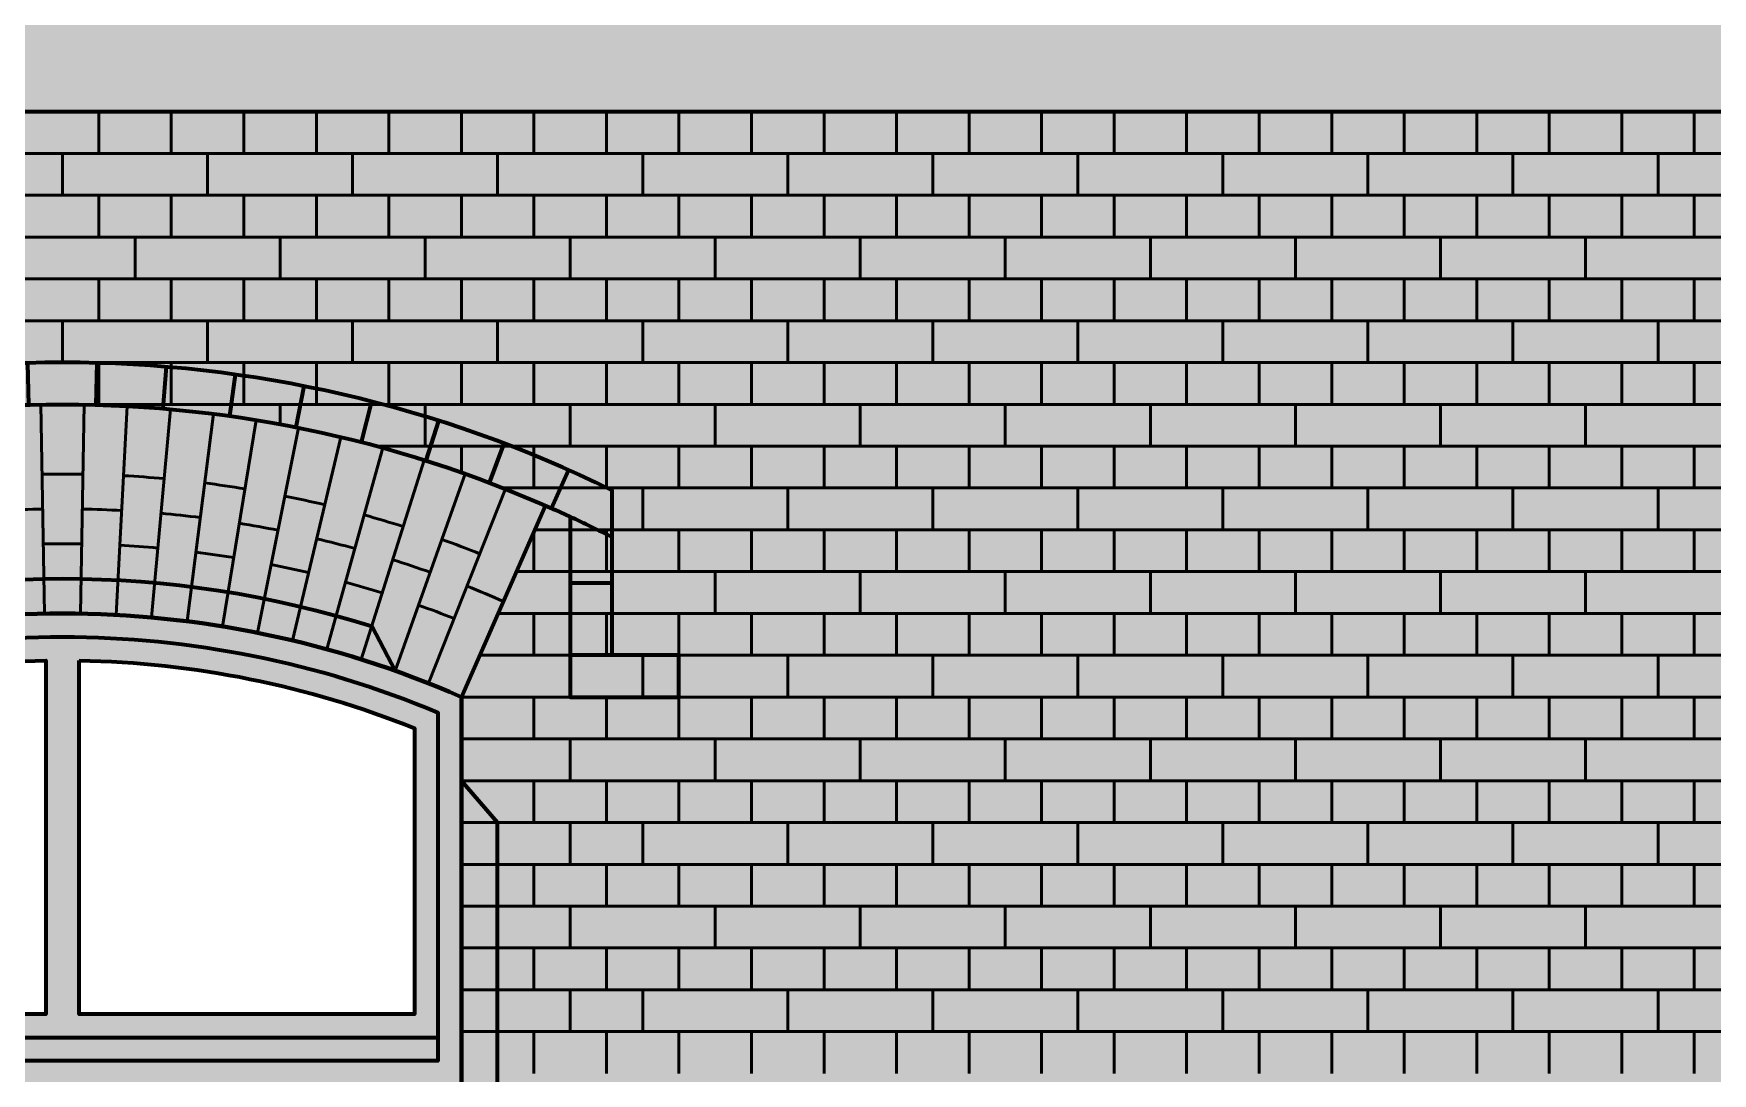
# Model space of a CAD drawing. Header units: millimetres. Extents: x 26 to 140, y 301 to 425.
# Drawn here: x 90.49 to 115.57, y 354.5 to 370.04 of the extents above; entities that cross this region are included whole.
import ezdxf

# ---------------------------------------------------------------- set-up
doc = ezdxf.new("R2010")
doc.units = ezdxf.units.MM
doc.linetypes.add('Volllinie', pattern=[0])
for name, color, linetype, lineweight, true_color in [('Fenster', 178, 'Continuous', 70, 0x000000), ('Rot', 178, 'Continuous', 70, 0x000000), ('Schwarz', 178, 'Continuous', 70, 0x000000), ('Zeichnung', 178, 'Continuous', 25, 0x000000)]:
    doc.layers.add(name, color=color, linetype=linetype, lineweight=lineweight, true_color=true_color)

# ---------------------------------------------------------------- blocks, each defined once
blk = doc.blocks.new('$GROUP$4')
at = {"layer": 'Fenster', "linetype": 'ByBlock', "lineweight": -2}
h = blk.add_hatch(color=0, dxfattribs=at)
edge = h.paths.add_edge_path(flags=0)
edge.add_arc((1.887321e-10, -6.075649656526845), 14.12569444517331, 91.01408768441712, 111.85463813492771, ccw=False)
edge.add_line((-0.2499999999950656, 8.047832334763697), (-0.24999999999505, 2.762544788655))
edge.add_line((-0.24999999999505, 2.762544788655), (-5.258333333335, 2.762544788655))
edge.add_line((-5.258333333335, 2.762544788655), (-5.258333333334998, 7.034848965262998))
edge = h.paths.add_edge_path(flags=0)
edge.add_arc((1.886842e-10, -6.075649656527265), 14.12569444517373, 68.1453618667224, 88.98591231707388, ccw=False)
edge.add_line((5.258333333334989, 7.034848965414406), (5.258333333335, 2.762544788655))
edge.add_line((5.258333333335, 2.762544788655), (0.2500000000049498, 2.762544788655))
edge.add_line((0.2500000000049498, 2.762544788655), (0.2500000000049594, 8.0478323347702))
h.paths.add_polyline_path([(-5.258333333335, 1.2125447886551), (-0.5999999999949601, 1.2125447886551), (-0.59999999999496, -7.549955211370701), (-5.258333333335, -7.5499552113707)], flags=0)
h.paths.add_polyline_path([(0.60000000000502, 1.2125447886551), (5.258333333335, 1.2125447886551), (5.258333333335, -7.549955211370701), (0.6000000000050196, -7.5499552113707)], flags=0)
edge = h.paths.add_edge_path(flags=0)
edge.add_line((-5.958333333335, -8.7499552113707), (5.958333333335, -8.7499552113707))
edge.add_line((5.958333333335, -8.7499552113707), (5.9583333333256, 7.500044788799901))
edge.add_arc((4.08972e-11, -6.075649659124306), 14.82569444755184, 66.30346752874787, 113.6965324714537)
edge.add_line((-5.958333333267677, 7.500044788724518), (-5.958333333335, -8.749955211370702))
at = {"layer": 'Fenster', "color": 0, "linetype": 'ByBlock', "lineweight": -2, "flags": 128}
for points in [[(-5.958333333335, -8.7499552113707), (5.958333333335, -8.7499552113707), (5.9583333333256, 7.5000447887999, 0.20979020974032), (-5.9583333332438, 7.5000447886701)], [(-5.258333333335, 7.034848965263, -0.09118553228414), (-0.24999999999505, 8.0478323347637), (-0.24999999999505, 2.762544788655), (-5.258333333335, 2.762544788655)], [(0.25000000000495, 8.0478323347702, -0.09118553228344), (5.258333333335, 7.0348489654144), (5.258333333335, 2.762544788655), (0.25000000000495, 2.762544788655)]]:
    blk.add_lwpolyline(points, format="xyb", close=True, dxfattribs=at)
blk.add_lwpolyline([(-5.608333333335, 7.2694740555302, -0.20158764920949), (5.608333333335, 7.2694740556888), (5.608333333335, 2.0625447886551), (-5.608333333335, 2.0625447886551), (-5.608333333335, 7.2694740555302)], format="xyb", dxfattribs=at)
at = {"layer": 'Fenster', "flags": 128}
for points in [[(-5.608333333335, 2.4125447886551), (5.608333333335, 2.4125447886551)], [(-5.608333333335, -7.8999552113708), (-0.24999999999505, -7.8999552113708)], [(0.25000000000495, -7.8999552113708), (5.608333333335, -7.8999552113708)]]:
    blk.add_lwpolyline(points, dxfattribs=at)
at = {"layer": 'Fenster', "color": 0, "linetype": 'ByBlock', "lineweight": -2, "flags": 128}
for points in [[(-5.608333333335, 1.5625447886551), (-0.24999999999505, 1.5625447886551), (-0.24999999999505, -8.2499552113707), (-5.608333333335, -8.2499552113707), (-5.608333333335, 1.5625447886551)], [(0.25000000000495, 1.5625447886551), (5.608333333335, 1.5625447886551), (5.608333333335, -8.2499552113707), (0.25000000000495, -8.2499552113707), (0.25000000000495, 1.5625447886551)]]:
    blk.add_lwpolyline(points, dxfattribs=at)
for points in [[(-5.258333333335, 1.2125447886551), (-0.59999999999496, 1.2125447886551), (-0.59999999999496, -7.5499552113707), (-5.258333333335, -7.5499552113707)], [(0.60000000000502, 1.2125447886551), (5.258333333335, 1.2125447886551), (5.258333333335, -7.5499552113707), (0.60000000000502, -7.5499552113707)]]:
    blk.add_lwpolyline(points, close=True, dxfattribs=at)
blk = doc.blocks.new('$GROUP$b')
at = {"layer": 'Rot'}
h = blk.add_hatch(color=256, dxfattribs=at)
edge = h.paths.add_edge_path(flags=0)
edge.add_line((-9.2083333333336, -2.4999313436065), (-7.5833333333346, -2.4999313436065))
edge.add_line((-7.5833333333346, -2.4999313436065), (-7.5833333333346, 0.1946073569635298))
edge.add_arc((1e-15, -16.07562578795034), 17.9506944443472, 65.0104168894481, 114.9895831105519, ccw=False)
edge.add_line((7.583333333334608, 0.1946073569635232), (7.5833333333346, -2.4999313436065))
edge.add_line((7.5833333333346, -2.4999313436065), (9.2083333333336, -2.4999313436065))
edge.add_line((9.2083333333336, -2.4999313436065), (9.2083333333336, -1.8749313436165))
edge.add_line((9.2083333333336, -1.8749313436165), (8.2083333333346, -1.8749313436065))
edge.add_line((8.2083333333346, -1.8749313436065), (8.2083333333346, 0.5880979249035401))
edge.add_arc((-3.1e-15, -16.0756257879507), 18.57569444434417, 63.77574316589259, 116.2242568340938)
edge.add_line((-8.208333333332625, 0.5880979249095049), (-8.2083333333346, 0.58810022902352))
edge.add_line((-8.2083333333346, 0.58810022902352), (-8.2083333333346, -1.8749313436065))
edge.add_line((-8.2083333333346, -1.8749313436065), (-9.2083333333336, -1.8749313436165))
edge.add_line((-9.2083333333336, -1.8749313436165), (-9.2083333333336, -2.4999313436065))
at = {"layer": 'Schwarz', "color": 0, "linetype": 'ByBlock', "lineweight": -2, "flags": 128}
blk.add_lwpolyline([(-9.2083333333336, -2.4999313436065), (-7.5833333333346, -2.4999313436065), (-7.5833333333346, 0.19460735696353, -0.22159929223293), (7.5833333333346, 0.19460735696353), (7.5833333333346, -2.4999313436065), (9.2083333333336, -2.4999313436065), (9.2083333333336, -1.8749313436165), (8.2083333333346, -1.8749313436065), (8.2083333333346, 0.58809792490354, 0.23293044444483), (-8.2083333333346, 0.58809792491353), (-8.2083333333346, 0.58810022902352), (-8.2083333333346, -1.8749313436065), (-9.2083333333336, -1.8749313436165)], format="xyb", close=True, dxfattribs=at)
for points in [[(-2.4992713901446, 1.7002286880435), (-2.5862902936706, 2.3191432132235)], [(-1.5026897616166, 1.8120591553235), (-1.5550100019626, 2.4348676680135)], [(-0.5014182995316, 1.8680642094635), (-0.5188764785546, 2.4928203314635)], [(0.5014182151289, 1.8680613629735), (0.5188764735295, 2.4928203316035)], [(1.5026896867976, 1.8120583224235), (1.5550099969799, 2.4348676684335)], [(2.4992716615365, 1.7002306526335), (2.5862902887711, 2.3191432139135)], [(-3.4880527543116, 1.5329192637535), (-3.6094986977316, 2.1460081464935)], [(3.4880530754123, 1.5329209089635), (3.6094986929555, 2.1460081474335)], [(-4.4659478398006, 1.3106530579335), (-4.6214417507956, 1.9160028274235)], [(4.4659481736537, 1.3106543761435), (4.6214417461824, 1.9160028286135)], [(-5.4299046085546, 1.0341237676235), (-5.6189611490046, 1.6298451093635)], [(5.4299036767874, 1.0341208463935), (5.6189611445908, 1.6298451107635)], [(-6.3769145242676, 0.70419444644352), (-6.5989436051486, 1.2884280989035)], [(6.3769147684554, 0.70419510114353), (6.5989436009679, 1.2884281004935)], [(-7.3040219421016, 0.32189481095352), (-7.5583305653266, 0.89281736853353)], [(7.304020237008, 0.32189099320352), (7.5583305614099, 0.89281737028352)], [(-8.2083333333346, -0.79159801027647), (-7.5833333333346, -0.79159801027647)], [(7.5833333333346, -0.79159801027647), (8.2083333333346, -0.79159801027647)], [(-8.2083333333346, -1.8749313436065), (-7.5833333333346, -1.8749313436065)], [(8.2083333333346, -1.8749313436065), (7.5833333333346, -1.8749313436065)]]:
    blk.add_lwpolyline(points, dxfattribs=at)
for points in [[(-7.5833333333346, 0.19460735696353, 0.0096937379801), (-8.2083333333343, -0.11158197307712)], [(8.2083333333343, -0.11158197307717, 0.0096937379801), (7.5833333333346, 0.19460735696353)]]:
    blk.add_lwpolyline(points, format="xyb", dxfattribs=at)

msp = doc.modelspace()

# ---------------------------------------------------------------- hatches: boundary and pattern name
at = {"layer": 'Rot', "linetype": 'Volllinie', "lineweight": 70, "true_color": 0xcc3300}
h = msp.add_hatch(color=22, dxfattribs=at)
edge = h.paths.add_edge_path(flags=0)
edge.add_line((84.96596666661401, 343.87500000001), (84.96596666661401, 360.12500000001))
edge.add_arc((90.92429999992899, 346.5493055556329), 14.82569444438, 66.30346752314699, 113.6965324768685, ccw=False)
edge.add_line((96.88263333324215, 360.1250000000158), (96.88263333328399, 343.87500000001))
edge.add_line((96.88263333328399, 343.87500000001), (84.96596666661401, 343.87500000001))
edge = h.paths.add_edge_path(flags=0)
edge.add_line((87.13263333328399, 377.91666666668), (87.13263333328399, 393.54166666668))
edge.add_arc((90.924299999949, 382.3527777783834), 11.81388888832744, 71.27961839525898, 108.72038160474091, ccw=False)
edge.add_line((94.71596666661402, 393.54166666668), (94.71596666661401, 377.91666666668))
edge.add_line((94.71596666661401, 377.91666666668), (87.13263333328399, 377.91666666668))
edge = h.paths.add_edge_path(flags=0)
edge.add_line((82.25763333328399, 404.16666666671), (82.25763333328399, 411.97916666672))
edge.add_arc((85.236799999944, 405.1913194445243), 7.41284722219529, 66.30346752313602, 113.69653247686401, ccw=False)
edge.add_line((88.215966666604, 411.9791666667201), (88.215966666604, 404.16666666671))
edge.add_line((88.215966666604, 404.16666666671), (82.25763333328399, 404.16666666671))
edge = h.paths.add_edge_path(flags=0)
edge.add_line((92.54929999994397, 404.1666666667), (92.54929999994397, 411.97916666671))
edge.add_arc((95.52846666661898, 405.1913194445719), 7.412847222148506, 66.30346752285061, 113.69653247714939, ccw=False)
edge.add_line((98.507633333294, 411.9791666667099), (98.507633333294, 404.1666666667))
edge.add_line((98.507633333294, 404.1666666667), (92.54929999994397, 404.1666666667))
h.paths.add_polyline_path([(41.63263333328399, 336.54166666667), (140.215966666614, 336.54166666667), (140.215966666614, 404.16666666662), (105.007633333294, 404.16666666662), (105.007633333294, 415.41666666666), (95.63263333314399, 424.79166666681), (85.13263333339398, 424.79166666681), (75.757633333294, 415.41666666666), (75.757633333294, 404.16666666662), (41.63263333328399, 404.16666666662)], flags=0)

# ---------------------------------------------------------------- linework, layer by layer
at = {"layer": 'Schwarz', "flags": 128}
msp.add_lwpolyline([(41.63263333328399, 368.87500000003), (140.215966666614, 368.87500000003)], dxfattribs=at)
at = {"layer": 'Schwarz', "color": 178, "linetype": 'Volllinie', "lineweight": 70, "ltscale": 2.8, "true_color": 0x000000, "flags": 128}
msp.add_lwpolyline([(98.138546959194, 362.98652161696), (96.88263333328399, 360.12500000008)], dxfattribs=at)
at = {"layer": 'Schwarz', "color": 178, "linetype": 'Volllinie', "lineweight": 70, "true_color": 0x000000, "flags": 128}
msp.add_lwpolyline([(85.95699545982399, 360.51809581692), (86.305722338664, 361.18435441852, -0.15404719098515), (95.54287766189401, 361.18435441833), (95.89160454040399, 360.51809581683)], format="xyb", dxfattribs=at)
at = {"layer": 'Schwarz', "flags": 128}
msp.add_lwpolyline([(84.96596666661401, 343.87500000001), (84.96596666661401, 360.12500000001, -0.2097902097905), (96.88263333324397, 360.12500000002), (96.88263333328399, 343.87500000001)], format="xyb", close=True, dxfattribs=at)
at = {"layer": 'Schwarz', "color": 178, "linetype": 'Volllinie', "lineweight": 70, "true_color": 0x000000, "flags": 128}
msp.add_lwpolyline([(96.88263333328399, 345.12500000001), (97.42429999994397, 345.75000000001), (97.42429999994397, 358.25000000002), (96.88263333328399, 358.87500000001)], dxfattribs=at)
at = {"layer": 'Zeichnung', "color": 1, "linetype": 'Volllinie', "lineweight": 50, "true_color": 0xff0000, "flags": 128}
for points in [[(91.46596666661401, 368.25000000002), (91.46596666661401, 368.87500000003)], [(92.54929999995397, 368.25000000002), (92.54929999995397, 368.87500000003)], [(93.63263333328399, 368.25000000002), (93.63263333328399, 368.87500000003)], [(94.71596666661401, 368.25000000002), (94.71596666661401, 368.87500000003)], [(95.79929999995397, 368.25000000002), (95.79929999995397, 368.87500000003)], [(96.88263333328399, 368.25000000002), (96.88263333328399, 368.87500000003)], [(97.96596666661401, 368.25000000002), (97.96596666661401, 368.87500000003)], [(99.04929999995397, 368.25000000002), (99.04929999995397, 368.87500000003)], [(100.132633333284, 368.25000000002), (100.132633333284, 368.87500000003)], [(101.215966666614, 368.25000000002), (101.215966666614, 368.87500000003)], [(102.299299999954, 368.25000000002), (102.299299999954, 368.87500000003)], [(103.382633333284, 368.25000000002), (103.382633333284, 368.87500000003)], [(104.465966666614, 368.25000000002), (104.465966666614, 368.87500000003)], [(105.549299999954, 368.25000000002), (105.549299999954, 368.87500000003)], [(106.632633333284, 368.25000000002), (106.632633333284, 368.87500000003)], [(107.715966666614, 368.25000000002), (107.715966666614, 368.87500000003)], [(108.799299999954, 368.25000000002), (108.799299999954, 368.87500000003)], [(109.882633333284, 368.25000000002), (109.882633333284, 368.87500000003)], [(110.965966666614, 368.25000000002), (110.965966666614, 368.87500000003)], [(112.049299999954, 368.25000000002), (112.049299999954, 368.87500000003)], [(113.132633333284, 368.25000000002), (113.132633333284, 368.87500000003)], [(114.215966666614, 368.25000000002), (114.215966666614, 368.87500000003)], [(115.299299999954, 368.25000000002), (115.299299999954, 368.87500000003)], [(140.215966666614, 368.25000000002), (41.63263333328399, 368.25000000002)], [(90.92429999994397, 368.25000000002), (90.92429999994397, 367.62500000002)], [(93.09096666661401, 368.25000000002), (93.09096666661401, 367.62500000002)], [(95.25763333328399, 368.25000000002), (95.25763333328399, 367.62500000002)], [(97.42429999995397, 368.25000000002), (97.42429999995397, 367.62500000002)], [(99.59096666661401, 368.25000000002), (99.59096666661401, 367.62500000002)], [(101.757633333284, 368.25000000002), (101.757633333284, 367.62500000002)], [(103.924299999954, 368.25000000002), (103.924299999954, 367.62500000002)], [(106.090966666614, 368.25000000002), (106.090966666614, 367.62500000002)], [(108.257633333284, 368.25000000002), (108.257633333284, 367.62500000002)], [(110.424299999954, 368.25000000002), (110.424299999954, 367.62500000002)], [(112.590966666614, 368.25000000002), (112.590966666614, 367.62500000002)], [(114.757633333284, 368.25000000002), (114.757633333284, 367.62500000002)], [(41.63263333328399, 367.62500000002), (140.215966666614, 367.62500000002)], [(91.46596666661401, 367.00000000002), (91.46596666661401, 367.62500000002)], [(92.54929999995397, 367.00000000002), (92.54929999995397, 367.62500000002)], [(93.63263333328399, 367.00000000002), (93.63263333328399, 367.62500000002)], [(94.71596666661401, 367.00000000002), (94.71596666661401, 367.62500000002)], [(95.79929999995397, 367.00000000002), (95.79929999995397, 367.62500000002)], [(96.88263333328399, 367.00000000002), (96.88263333328399, 367.62500000002)], [(97.96596666661401, 367.00000000003), (97.96596666661401, 367.62500000002)], [(99.04929999995397, 367.00000000003), (99.04929999995397, 367.62500000002)], [(100.132633333284, 367.00000000002), (100.132633333284, 367.62500000002)], [(101.215966666614, 367.00000000002), (101.215966666614, 367.62500000002)], [(102.299299999954, 367.00000000002), (102.299299999954, 367.62500000002)], [(103.382633333284, 367.00000000003), (103.382633333284, 367.62500000002)], [(104.465966666614, 367.00000000003), (104.465966666614, 367.62500000002)], [(105.549299999954, 367.00000000003), (105.549299999954, 367.62500000002)], [(106.632633333284, 367.00000000003), (106.632633333284, 367.62500000002)], [(107.715966666614, 367.00000000003), (107.715966666614, 367.62500000002)], [(108.799299999954, 367.00000000003), (108.799299999954, 367.62500000002)], [(109.882633333284, 367.00000000003), (109.882633333284, 367.62500000002)], [(110.965966666614, 367.00000000003), (110.965966666614, 367.62500000002)], [(112.049299999954, 367.00000000003), (112.049299999954, 367.62500000002)], [(113.132633333284, 367.00000000003), (113.132633333284, 367.62500000002)], [(114.215966666614, 367.00000000003), (114.215966666614, 367.62500000002)], [(115.299299999954, 367.00000000003), (115.299299999954, 367.62500000002)], [(41.63263333328399, 367.00000000002), (140.215966666614, 367.00000000002)], [(92.00763333328399, 367.00000000002), (92.00763333328399, 366.37500000001)], [(94.17429999995397, 367.00000000002), (94.17429999995397, 366.37500000001)], [(96.34096666661401, 367.00000000002), (96.34096666661401, 366.37500000001)], [(98.50763333328399, 367.00000000002), (98.50763333328399, 366.37500000002)], [(100.674299999954, 367.00000000002), (100.674299999954, 366.37500000002)], [(102.840966666614, 367.00000000002), (102.840966666614, 366.37500000002)], [(105.007633333284, 367.00000000002), (105.007633333284, 366.37500000002)], [(107.174299999954, 367.00000000002), (107.174299999954, 366.37500000002)], [(109.340966666614, 367.00000000002), (109.340966666614, 366.37500000002)], [(111.507633333284, 367.00000000002), (111.507633333284, 366.37500000002)], [(113.674299999954, 367.00000000002), (113.674299999954, 366.37500000002)], [(41.63263333328399, 366.37500000002), (140.215966666614, 366.37500000002)], [(91.46596666661401, 365.75000000002), (91.46596666661401, 366.37500000002)], [(92.54929999995397, 365.75000000002), (92.54929999995397, 366.37500000002)], [(93.63263333328399, 365.75000000002), (93.63263333328399, 366.37500000002)], [(94.71596666661401, 365.75000000002), (94.71596666661401, 366.37500000002)], [(95.79929999995397, 365.75000000002), (95.79929999995397, 366.37500000002)], [(96.88263333328399, 365.75000000002), (96.88263333328399, 366.37500000002)], [(97.96596666661401, 365.75000000002), (97.96596666661401, 366.37500000002)], [(99.04929999995397, 365.75000000002), (99.04929999995397, 366.37500000002)], [(100.132633333284, 365.75000000002), (100.132633333284, 366.37500000002)], [(101.215966666614, 365.75000000002), (101.215966666614, 366.37500000002)], [(102.299299999954, 365.75000000002), (102.299299999954, 366.37500000002)], [(103.382633333284, 365.75000000002), (103.382633333284, 366.37500000002)], [(104.465966666614, 365.75000000002), (104.465966666614, 366.37500000002)], [(105.549299999954, 365.75000000002), (105.549299999954, 366.37500000002)], [(106.632633333284, 365.75000000002), (106.632633333284, 366.37500000002)], [(107.715966666614, 365.75000000002), (107.715966666614, 366.37500000002)], [(108.799299999954, 365.75000000002), (108.799299999954, 366.37500000002)], [(109.882633333284, 365.75000000002), (109.882633333284, 366.37500000002)], [(110.965966666614, 365.75000000002), (110.965966666614, 366.37500000002)], [(112.049299999954, 365.75000000002), (112.049299999954, 366.37500000002)], [(113.132633333284, 365.75000000002), (113.132633333284, 366.37500000002)], [(114.215966666614, 365.75000000002), (114.215966666614, 366.37500000002)], [(115.299299999954, 365.75000000002), (115.299299999954, 366.37500000002)], [(140.215966666614, 365.75000000002), (41.63263333328399, 365.75000000002)], [(90.92429999994397, 365.75000000002), (90.92429999994397, 365.12500000002)], [(93.09096666661401, 365.75000000002), (93.09096666661401, 365.12500000002)], [(95.25763333328399, 365.75000000002), (95.25763333328399, 365.12500000002)], [(97.42429999995397, 365.75000000002), (97.42429999995397, 365.12500000002)], [(99.59096666661401, 365.75000000002), (99.59096666661401, 365.12500000002)], [(101.757633333284, 365.75000000002), (101.757633333284, 365.12500000002)], [(103.924299999954, 365.75000000002), (103.924299999954, 365.12500000002)], [(106.090966666614, 365.75000000002), (106.090966666614, 365.12500000002)], [(108.257633333284, 365.75000000002), (108.257633333284, 365.12500000002)], [(110.424299999954, 365.75000000002), (110.424299999954, 365.12500000002)], [(112.590966666614, 365.75000000002), (112.590966666614, 365.12500000002)], [(114.757633333284, 365.75000000002), (114.757633333284, 365.12500000002)], [(41.63263333328399, 365.12500000002), (140.215966666614, 365.12500000002)], [(91.46596666661401, 364.50000000002), (91.46596666661401, 365.12500000003)], [(92.54929999995397, 364.50000000002), (92.54929999995397, 365.12500000003)], [(93.63263333328399, 364.50000000002), (93.63263333328399, 365.12500000003)], [(94.71596666661401, 364.50000000002), (94.71596666661401, 365.12500000003)], [(95.79929999995397, 364.50000000002), (95.79929999995397, 365.12500000003)], [(96.88263333328399, 364.50000000002), (96.88263333328399, 365.12500000003)], [(97.96596666661401, 364.50000000002), (97.96596666661401, 365.12500000002)], [(99.04929999995397, 364.50000000002), (99.04929999995397, 365.12500000002)], [(100.132633333284, 364.50000000002), (100.132633333284, 365.12500000002)], [(101.215966666614, 364.50000000002), (101.215966666614, 365.12500000002)], [(102.299299999954, 364.50000000002), (102.299299999954, 365.12500000002)], [(103.382633333284, 364.50000000002), (103.382633333284, 365.12500000003)], [(104.465966666614, 364.50000000002), (104.465966666614, 365.12500000003)], [(105.549299999954, 364.50000000002), (105.549299999954, 365.12500000003)], [(106.632633333284, 364.50000000002), (106.632633333284, 365.12500000003)], [(107.715966666614, 364.50000000002), (107.715966666614, 365.12500000003)], [(108.799299999954, 364.50000000002), (108.799299999954, 365.12500000003)], [(109.882633333284, 364.50000000002), (109.882633333284, 365.12500000003)], [(110.965966666614, 364.50000000002), (110.965966666614, 365.12500000003)], [(112.049299999954, 364.50000000002), (112.049299999954, 365.12500000003)], [(113.132633333284, 364.50000000002), (113.132633333284, 365.12500000002)], [(114.215966666614, 364.50000000002), (114.215966666614, 365.12500000002)], [(115.299299999954, 364.50000000002), (115.299299999954, 365.12500000002)], [(41.63263333328399, 364.50000000002), (140.215966666614, 364.50000000002)], [(90.657720978094, 361.37260314367), (90.60153073037401, 364.49709792781)], [(91.19087902200397, 361.37260314367), (91.24706926975398, 364.49709792781)], [(91.72369231753402, 361.35343294232), (91.89219039373398, 364.47388697953)], [(92.00763333328399, 364.467300694), (92.00763333328399, 364.50000000002)], [(92.255471796974, 361.31511733167), (92.53605979110398, 364.42749510078)], [(94.17429999995397, 364.50000000002), (94.17429999995397, 364.20341512977)], [(96.34096666661401, 364.50000000001), (96.34096666661401, 363.87500000001)], [(98.50763333328399, 364.50000000002), (98.50763333328399, 363.87500000002)], [(100.674299999954, 364.50000000002), (100.674299999954, 363.87500000002)], [(102.840966666614, 364.50000000002), (102.840966666614, 363.87500000002)], [(105.007633333284, 364.50000000002), (105.007633333284, 363.87500000002)], [(107.174299999954, 364.50000000002), (107.174299999954, 363.87500000002)], [(109.340966666614, 364.50000000002), (109.340966666614, 363.87500000002)], [(111.507633333284, 364.50000000002), (111.507633333284, 363.87500000002)], [(113.674299999954, 364.50000000002), (113.674299999954, 363.87500000002)], [(92.78552952058402, 361.25770411704), (93.177844783804, 364.3579822876)], [(93.31318065692398, 361.18127278377), (93.81671538718399, 364.26543843683)], [(93.83774122719399, 361.08591232253), (94.45184537499398, 364.14998323189)], [(94.35853538822397, 360.97175971587), (95.08241337651401, 364.0117659832)], [(94.874888224384, 360.83895455201), (95.707603902394, 363.85096544171)], [(95.38613082403401, 360.68766522113), (96.32660842945398, 363.66778956179)], [(140.215966666624, 363.87500000002), (95.620031333964, 363.87500000002)], [(96.88263333328399, 363.87500000002), (96.88263333328399, 363.48229394034)], [(97.96596666661401, 363.25000000002), (97.96596666661401, 363.87500000002)], [(99.04929999995397, 363.25000000002), (99.04929999995397, 363.87500000002)], [(100.132633333284, 363.25000000002), (100.132633333284, 363.87500000002)], [(101.215966666614, 363.25000000002), (101.215966666614, 363.87500000002)], [(102.299299999954, 363.25000000002), (102.299299999954, 363.87500000002)], [(103.382633333284, 363.25000000003), (103.382633333284, 363.87500000002)], [(104.465966666614, 363.25000000003), (104.465966666614, 363.87500000002)], [(105.549299999954, 363.25000000003), (105.549299999954, 363.87500000002)], [(106.632633333284, 363.25000000003), (106.632633333284, 363.87500000002)], [(107.715966666614, 363.25000000002), (107.715966666614, 363.87500000002)], [(108.799299999954, 363.25000000002), (108.799299999954, 363.87500000002)], [(109.882633333284, 363.25000000002), (109.882633333284, 363.87500000002)], [(110.965966666614, 363.25000000002), (110.965966666614, 363.87500000002)], [(112.049299999954, 363.25000000002), (112.049299999954, 363.87500000002)], [(113.132633333284, 363.25000000002), (113.132633333284, 363.87500000002)], [(114.215966666614, 363.25000000002), (114.215966666614, 363.87500000002)], [(115.299299999954, 363.25000000002), (115.299299999954, 363.87500000002)], [(95.89160301280401, 360.518091521), (96.93862643520401, 363.46247523393)], [(96.39065178485401, 360.33045452974), (97.54286641982401, 363.23528798348)], [(97.50565518734402, 363.25000000002), (140.215966666624, 363.25000000002)], [(99.59096666661401, 363.25000000002), (99.59096666661401, 362.62500000002)], [(101.757633333284, 363.25000000002), (101.757633333284, 362.62500000002)], [(103.924299999954, 363.25000000002), (103.924299999954, 362.62500000002)], [(106.090966666614, 363.25000000002), (106.090966666614, 362.62500000002)], [(108.257633333284, 363.25000000002), (108.257633333284, 362.62500000002)], [(110.424299999954, 363.25000000002), (110.424299999954, 362.62500000002)], [(112.590966666614, 363.25000000002), (112.590966666614, 362.62500000002)], [(114.757633333284, 363.25000000002), (114.757633333284, 362.62500000002)], [(97.96596666661401, 362.00000000002), (97.96596666661401, 362.59330808088)], [(140.215966666624, 362.62500000002), (97.97987615897398, 362.62500000002)], [(99.04929999995397, 362.00000000002), (99.04929999995397, 362.62500000002)], [(100.132633333284, 362.00000000002), (100.132633333284, 362.62500000002)], [(101.215966666614, 362.00000000002), (101.215966666614, 362.62500000002)], [(102.299299999954, 362.00000000002), (102.299299999954, 362.62500000002)], [(103.382633333284, 362.00000000002), (103.382633333284, 362.62500000002)], [(104.465966666614, 362.00000000002), (104.465966666614, 362.62500000002)], [(105.549299999954, 362.00000000002), (105.549299999954, 362.62500000002)], [(106.632633333284, 362.00000000002), (106.632633333284, 362.62500000002)], [(107.715966666614, 362.00000000002), (107.715966666614, 362.62500000002)], [(108.799299999954, 362.00000000002), (108.799299999954, 362.62500000002)], [(109.882633333284, 362.00000000002), (109.882633333284, 362.62500000002)], [(110.965966666614, 362.00000000002), (110.965966666614, 362.62500000002)], [(112.049299999954, 362.00000000002), (112.049299999954, 362.62500000002)], [(113.132633333284, 362.00000000002), (113.132633333284, 362.62500000002)], [(114.215966666614, 362.00000000002), (114.215966666614, 362.62500000002)], [(115.299299999954, 362.00000000002), (115.299299999954, 362.62500000002)], [(140.215966666624, 362.00000000002), (97.70556545254402, 362.00000000002)], [(98.50763333328399, 362.00000000002), (98.50763333328399, 361.37500000002)], [(100.674299999954, 362.00000000002), (100.674299999954, 361.37500000002)], [(102.840966666614, 362.00000000002), (102.840966666614, 361.37500000002)], [(105.007633333284, 362.00000000002), (105.007633333284, 361.37500000002)], [(107.174299999954, 362.00000000002), (107.174299999954, 361.37500000002)], [(109.340966666614, 362.00000000002), (109.340966666614, 361.37500000002)], [(111.507633333284, 362.00000000002), (111.507633333284, 361.37500000002)], [(113.674299999954, 362.00000000002), (113.674299999954, 361.37500000002)], [(140.215966666624, 361.37500000002), (97.431254746114, 361.37500000002)], [(97.96596666661401, 360.75000000002), (97.96596666661401, 361.37500000002)], [(99.04929999995397, 360.75000000002), (99.04929999995397, 361.37500000002)], [(100.132633333284, 360.75000000001), (100.132633333284, 361.37500000002)], [(101.215966666614, 360.75000000001), (101.215966666614, 361.37500000002)], [(102.299299999954, 360.75000000001), (102.299299999954, 361.37500000002)], [(103.382633333284, 360.75000000002), (103.382633333284, 361.37500000002)], [(104.465966666614, 360.75000000002), (104.465966666614, 361.37500000002)], [(105.549299999954, 360.75000000002), (105.549299999954, 361.37500000002)], [(106.632633333284, 360.75000000002), (106.632633333284, 361.37500000002)], [(107.715966666614, 360.75000000002), (107.715966666614, 361.37500000002)], [(108.799299999954, 360.75000000002), (108.799299999954, 361.37500000002)], [(109.882633333284, 360.75000000002), (109.882633333284, 361.37500000002)], [(110.965966666614, 360.75000000002), (110.965966666614, 361.37500000002)], [(112.049299999954, 360.75000000002), (112.049299999954, 361.37500000002)], [(113.132633333284, 360.75000000002), (113.132633333284, 361.37500000002)], [(114.215966666614, 360.75000000002), (114.215966666614, 361.37500000002)], [(115.299299999954, 360.75000000002), (115.299299999954, 361.37500000002)], [(97.15694403968399, 360.75000000002), (140.215966666624, 360.75000000002)], [(98.50763333328399, 360.12500000002), (98.50763333328399, 360.75000000002)], [(99.59096666661401, 360.75000000001), (99.59096666661401, 360.12500000002)], [(101.757633333284, 360.75000000001), (101.757633333284, 360.12500000002)], [(103.924299999954, 360.75000000001), (103.924299999954, 360.12500000002)], [(106.090966666614, 360.75000000001), (106.090966666614, 360.12500000002)], [(108.257633333284, 360.75000000001), (108.257633333284, 360.12500000002)], [(110.424299999954, 360.75000000001), (110.424299999954, 360.12500000002)], [(112.590966666614, 360.75000000001), (112.590966666614, 360.12500000002)], [(114.757633333284, 360.75000000001), (114.757633333284, 360.12500000002)], [(140.215966666624, 360.12500000002), (96.88263333325398, 360.12500000002)], [(97.96596666661401, 359.50000000002), (97.96596666661401, 360.12500000002)], [(99.04929999995397, 359.50000000002), (99.04929999995397, 360.12500000002)], [(100.132633333284, 359.50000000002), (100.132633333284, 360.12500000002)], [(101.215966666614, 359.50000000002), (101.215966666614, 360.12500000002)], [(102.299299999954, 359.50000000002), (102.299299999954, 360.12500000002)], [(103.382633333284, 359.50000000002), (103.382633333284, 360.12500000002)], [(104.465966666614, 359.50000000002), (104.465966666614, 360.12500000002)], [(105.549299999954, 359.50000000002), (105.549299999954, 360.12500000002)], [(106.632633333284, 359.50000000002), (106.632633333284, 360.12500000002)], [(107.715966666614, 359.50000000002), (107.715966666614, 360.12500000002)], [(108.799299999954, 359.50000000002), (108.799299999954, 360.12500000002)], [(109.882633333284, 359.50000000002), (109.882633333284, 360.12500000002)], [(110.965966666614, 359.50000000002), (110.965966666614, 360.12500000002)], [(112.049299999954, 359.50000000002), (112.049299999954, 360.12500000002)], [(113.132633333284, 359.50000000002), (113.132633333284, 360.12500000002)], [(114.215966666614, 359.50000000002), (114.215966666614, 360.12500000002)], [(115.299299999954, 359.50000000002), (115.299299999954, 360.12500000002)], [(140.215966666624, 359.50000000002), (96.88263333328399, 359.50000000002)], [(98.50763333328399, 359.50000000002), (98.50763333328399, 358.87500000001)], [(100.674299999954, 359.50000000002), (100.674299999954, 358.87500000001)], [(102.840966666614, 359.50000000002), (102.840966666614, 358.87500000001)], [(105.007633333284, 359.50000000002), (105.007633333284, 358.87500000001)], [(107.174299999954, 359.50000000002), (107.174299999954, 358.87500000001)], [(109.340966666614, 359.50000000002), (109.340966666614, 358.87500000001)], [(111.507633333284, 359.50000000002), (111.507633333284, 358.87500000001)], [(113.674299999954, 359.50000000002), (113.674299999954, 358.87500000001)], [(140.215966666624, 358.87500000001), (96.88263333328399, 358.87500000001)], [(97.96596666661401, 358.25000000002), (97.96596666661401, 358.87500000001)], [(99.04929999995397, 358.25000000002), (99.04929999995397, 358.87500000001)], [(100.132633333284, 358.25000000002), (100.132633333284, 358.87500000001)], [(101.215966666614, 358.25000000002), (101.215966666614, 358.87500000001)], [(102.299299999954, 358.25000000002), (102.299299999954, 358.87500000001)], [(103.382633333284, 358.25000000002), (103.382633333284, 358.87500000002)], [(104.465966666614, 358.25000000002), (104.465966666614, 358.87500000002)], [(105.549299999954, 358.25000000002), (105.549299999954, 358.87500000002)], [(106.632633333284, 358.25000000002), (106.632633333284, 358.87500000002)], [(107.715966666614, 358.25000000002), (107.715966666614, 358.87500000002)], [(108.799299999954, 358.25000000002), (108.799299999954, 358.87500000002)], [(109.882633333284, 358.25000000002), (109.882633333284, 358.87500000002)], [(110.965966666614, 358.25000000002), (110.965966666614, 358.87500000002)], [(112.049299999954, 358.25000000002), (112.049299999954, 358.87500000002)], [(113.132633333284, 358.25000000002), (113.132633333284, 358.87500000001)], [(114.215966666614, 358.25000000002), (114.215966666614, 358.87500000001)], [(115.299299999954, 358.25000000002), (115.299299999954, 358.87500000001)], [(96.88263333328399, 358.25000000002), (140.215966666624, 358.25000000002)], [(98.50763333328399, 357.62500000002), (98.50763333328399, 358.25000000002)], [(99.59096666661401, 358.25000000002), (99.59096666661401, 357.62500000002)], [(101.757633333284, 358.25000000002), (101.757633333284, 357.62500000002)], [(103.924299999954, 358.25000000002), (103.924299999954, 357.62500000002)], [(106.090966666614, 358.25000000002), (106.090966666614, 357.62500000002)], [(108.257633333284, 358.25000000002), (108.257633333284, 357.62500000002)], [(110.424299999954, 358.25000000002), (110.424299999954, 357.62500000002)], [(112.590966666614, 358.25000000002), (112.590966666614, 357.62500000002)], [(114.757633333284, 358.25000000002), (114.757633333284, 357.62500000002)], [(140.215966666624, 357.62500000002), (96.88263333328399, 357.62500000002)], [(97.96596666661401, 357.00000000001), (97.96596666661401, 357.62500000002)], [(99.04929999995397, 357.00000000001), (99.04929999995397, 357.62500000002)], [(100.132633333284, 357.00000000001), (100.132633333284, 357.62500000002)], [(101.215966666614, 357.00000000001), (101.215966666614, 357.62500000002)], [(102.299299999954, 357.00000000001), (102.299299999954, 357.62500000002)], [(103.382633333284, 357.00000000002), (103.382633333284, 357.62500000002)], [(104.465966666614, 357.00000000002), (104.465966666614, 357.62500000002)], [(105.549299999954, 357.00000000002), (105.549299999954, 357.62500000002)], [(106.632633333284, 357.00000000002), (106.632633333284, 357.62500000002)], [(107.715966666614, 357.00000000001), (107.715966666614, 357.62500000002)], [(108.799299999954, 357.00000000001), (108.799299999954, 357.62500000002)], [(109.882633333284, 357.00000000001), (109.882633333284, 357.62500000002)], [(110.965966666614, 357.00000000001), (110.965966666614, 357.62500000002)], [(112.049299999954, 357.00000000001), (112.049299999954, 357.62500000002)], [(113.132633333284, 357.00000000001), (113.132633333284, 357.62500000002)], [(114.215966666614, 357.00000000001), (114.215966666614, 357.62500000002)], [(115.299299999954, 357.00000000001), (115.299299999954, 357.62500000002)], [(140.215966666624, 357.00000000001), (96.88263333328399, 357.00000000001)], [(98.50763333328399, 357.00000000001), (98.50763333328399, 356.37500000002)], [(100.674299999954, 357.00000000001), (100.674299999954, 356.37500000002)], [(102.840966666614, 357.00000000001), (102.840966666614, 356.37500000002)], [(105.007633333284, 357.00000000001), (105.007633333284, 356.37500000002)], [(107.174299999954, 357.00000000001), (107.174299999954, 356.37500000002)], [(109.340966666614, 357.00000000001), (109.340966666614, 356.37500000002)], [(111.507633333284, 357.00000000001), (111.507633333284, 356.37500000002)], [(113.674299999954, 357.00000000001), (113.674299999954, 356.37500000002)], [(140.215966666624, 356.37500000002), (96.88263333328399, 356.37500000002)], [(97.96596666661401, 355.75000000002), (97.96596666661401, 356.37500000002)], [(99.04929999995397, 355.75000000002), (99.04929999995397, 356.37500000002)], [(100.132633333284, 355.75000000002), (100.132633333284, 356.37500000002)], [(101.215966666614, 355.75000000002), (101.215966666614, 356.37500000002)], [(102.299299999954, 355.75000000002), (102.299299999954, 356.37500000002)], [(103.382633333284, 355.75000000002), (103.382633333284, 356.37500000002)], [(104.465966666614, 355.75000000002), (104.465966666614, 356.37500000002)], [(105.549299999954, 355.75000000002), (105.549299999954, 356.37500000002)], [(106.632633333284, 355.75000000002), (106.632633333284, 356.37500000002)], [(107.715966666614, 355.75000000002), (107.715966666614, 356.37500000002)], [(108.799299999954, 355.75000000002), (108.799299999954, 356.37500000002)], [(109.882633333284, 355.75000000002), (109.882633333284, 356.37500000002)], [(110.965966666614, 355.75000000002), (110.965966666614, 356.37500000002)], [(112.049299999954, 355.75000000002), (112.049299999954, 356.37500000002)], [(113.132633333284, 355.75000000002), (113.132633333284, 356.37500000002)], [(114.215966666614, 355.75000000002), (114.215966666614, 356.37500000002)], [(115.299299999954, 355.75000000002), (115.299299999954, 356.37500000002)], [(96.88263333328399, 355.75000000002), (140.215966666624, 355.75000000002)], [(98.50763333328399, 355.12500000001), (98.50763333328399, 355.75000000002)], [(99.59096666661401, 355.75000000002), (99.59096666661401, 355.12500000001)], [(101.757633333284, 355.75000000002), (101.757633333284, 355.12500000001)], [(103.924299999954, 355.75000000002), (103.924299999954, 355.12500000001)], [(106.090966666614, 355.75000000002), (106.090966666614, 355.12500000001)], [(108.257633333284, 355.75000000002), (108.257633333284, 355.12500000001)], [(110.424299999954, 355.75000000002), (110.424299999954, 355.12500000001)], [(112.590966666614, 355.75000000002), (112.590966666614, 355.12500000001)], [(114.757633333284, 355.75000000002), (114.757633333284, 355.12500000001)], [(140.215966666624, 355.12500000001), (96.88263333328399, 355.12500000001)], [(97.96596666661401, 354.50000000002), (97.96596666661401, 355.12500000001)], [(99.04929999995397, 354.50000000002), (99.04929999995397, 355.12500000001)], [(100.132633333284, 354.50000000001), (100.132633333284, 355.12500000001)], [(101.215966666614, 354.50000000001), (101.215966666614, 355.12500000001)], [(102.299299999954, 354.50000000001), (102.299299999954, 355.12500000001)], [(103.382633333284, 354.50000000002), (103.382633333284, 355.12500000001)], [(104.465966666614, 354.50000000002), (104.465966666614, 355.12500000001)], [(105.549299999954, 354.50000000002), (105.549299999954, 355.12500000001)], [(106.632633333284, 354.50000000002), (106.632633333284, 355.12500000001)], [(107.715966666614, 354.50000000002), (107.715966666614, 355.12500000001)], [(108.799299999954, 354.50000000002), (108.799299999954, 355.12500000001)], [(109.882633333284, 354.50000000002), (109.882633333284, 355.12500000001)], [(110.965966666614, 354.50000000002), (110.965966666614, 355.12500000001)], [(112.049299999954, 354.50000000002), (112.049299999954, 355.12500000001)], [(113.132633333284, 354.50000000002), (113.132633333284, 355.12500000001)], [(114.215966666614, 354.50000000002), (114.215966666614, 355.12500000001)], [(115.299299999954, 354.50000000002), (115.299299999954, 355.12500000001)]]:
    msp.add_lwpolyline(points, dxfattribs=at)
for points in [[(90.62026081295403, 363.4555996664375, -0.0089911664336), (91.22833918716412, 363.4555996664349)], [(91.83602436833388, 363.4337356337976, -0.00899116644945), (92.44253045972414, 363.3900358444117)], [(93.04707310305423, 363.324556812802, -0.00899116650229), (93.6488704770938, 363.2373832191486)], [(90.04065864525393, 362.9136599609812, -0.00899116649653), (90.629625854234, 362.9348505357506)], [(91.21897414587391, 362.9348505357481, -0.00899116650844), (91.80794135563411, 362.9136599609316)], [(94.24714430096464, 363.1286278017233, -0.0089911665045), (94.84112086752316, 362.9984312065565)], [(92.39576579404405, 362.8713062162303, -0.00899116645794), (92.9816872626846, 362.8078440754048)], [(93.56494802205384, 362.7233556103089, -0.00899116643318), (94.14479376395394, 362.6179500866397)], [(95.43003200972265, 362.846961811815, -0.008991166452), (96.01311612243393, 362.6744155044098)], [(90.63899089552399, 362.4141014050599, -0.00899116643365), (91.20960910458393, 362.4141014050574)], [(91.77985834293406, 362.3935842880616, -0.00899116644946), (92.34900112835362, 362.3525765880459)], [(94.72047461302373, 362.4917638182388, -0.00899116645513), (95.29124606338394, 362.3449599968699)], [(96.5896191369443, 362.4810154282309, -0.00899116643325), (97.15879548362494, 362.2670117003825)], [(92.91630142230463, 362.2911313380049, -0.00899116650235), (93.48102556701326, 362.2093280014653)], [(95.8563699689148, 362.1777284757225, -0.00899116650682), (96.41511548780272, 361.9902855253865)], [(94.04244322693472, 362.1072723715538, -0.00899116650454), (94.59982835853509, 361.9850964299145)], [(95.15246011705352, 361.8429581819183, -0.00899116645185), (95.69962381540347, 361.6810414470284)], [(96.96676001552589, 361.7828735588347, -0.00899116648015), (97.5105901462556, 361.5557608085137)], [(96.24061183867508, 361.499555622533, -0.00899116643328), (96.77472454742525, 361.2987354172832)]]:
    msp.add_lwpolyline(points, format="xyb", dxfattribs=at)

# ---------------------------------------------------------------- block references
at = {"layer": 'Fenster', "color": 178, "linetype": 'Volllinie', "lineweight": 70, "true_color": 0x000000}
msp.add_blockref('$GROUP$4', (90.92429999995397, 352.62495521138), dxfattribs=at)
at = {"layer": 'Schwarz', "color": 178, "linetype": 'Volllinie', "lineweight": 70, "true_color": 0x000000}
msp.add_blockref('$GROUP$b', (90.92429999995397, 362.62493134363), dxfattribs=at)

doc.saveas('drawing.dxf')
